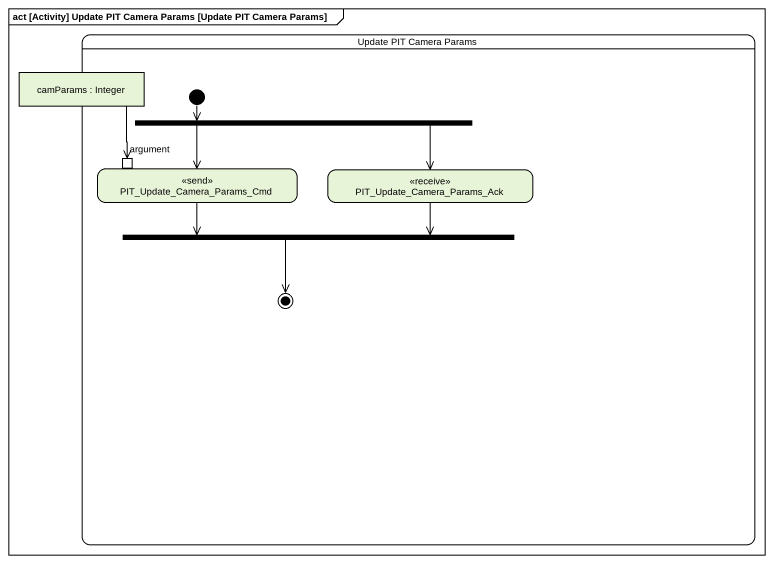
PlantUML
@startuml
mainframe act [Activity] Update PIT Camera Params [Update PIT Camera Params]
hide empty description
state "Update PIT Camera Params" as Update_PIT_Camera_Params {
  state "camParams : Integer" as camParams <<object>>
  state fork1 <<fork>>
  state PIT_Update_Camera_Params_Cmd <<send>> {
    state argument <<inputPin>>
  }
  state PIT_Update_Camera_Params_Ack <<receive>>
  state fork2 <<join>>
  [*] -right-> fork1
  fork2 --> [*]
}
camParams --> argument
fork1 -left-> PIT_Update_Camera_Params_Cmd
fork1 -right-> PIT_Update_Camera_Params_Ack
PIT_Update_Camera_Params_Cmd -right-> fork2
PIT_Update_Camera_Params_Ack -left-> fork2
@enduml
